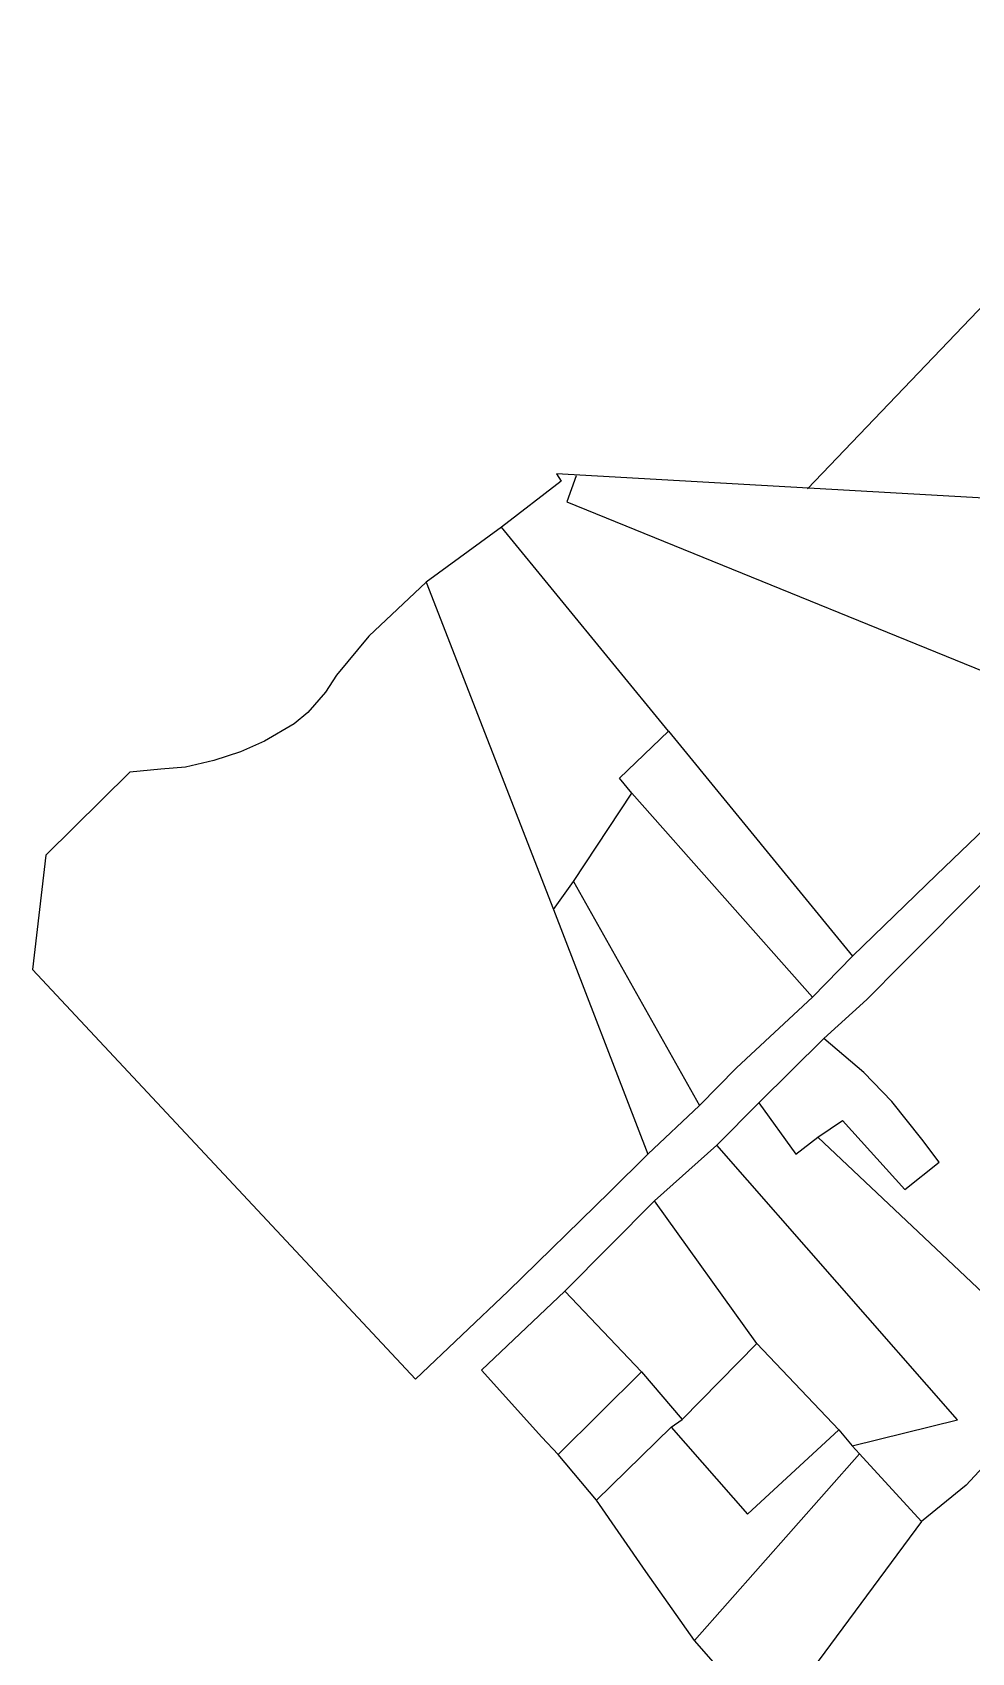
# Model space of a CAD drawing. Header units: metres. Extents: x 610261 to 617471, y 1314831 to 1317846.
# Drawn here: x 610328 to 611014, y 1315963 to 1317146 of the extents above; entities that cross this region are included whole.
import ezdxf

# ---------------------------------------------------------------- set-up
doc = ezdxf.new("R2010")
doc.units = ezdxf.units.M
doc.layers.add('2', color=1, linetype='Continuous')
doc.layers.add('3', color=7, linetype='Continuous')

msp = doc.modelspace()

# ---------------------------------------------------------------- linework, layer by layer
at = {"layer": '2', "color": 1, "linetype": 'Continuous'}
for p, q in [((610714.32883, 1316818.14767), (610670.85083, 1316784.65167)), ((611031.88683, 1316805.28967), (610711.05756, 1316823.47886)), ((610711.05756, 1316823.47886), (610714.32883, 1316818.14767)), ((610670.85083, 1316784.65167), (610615.93183, 1316744.56367)), ((610792.89383, 1316635.55367), (610670.85083, 1316784.65167)), ((610615.93183, 1316744.56367), (610708.91683, 1316505.52367)), ((610792.89383, 1316635.55367), (610927.11583, 1316471.44267)), ((610723.41983, 1316525.83967), (610765.91583, 1316590.34467)), ((610897.86883, 1316441.48767), (610765.91583, 1316590.34467)), ((610708.91683, 1316505.52367), (610723.41983, 1316525.83967)), ((610723.41983, 1316525.83967), (610815.46983, 1316362.29167)), ((610963.18483, 1316465.55067), (611024.47783, 1316526.98167)), ((610708.91683, 1316505.52367), (610777.57783, 1316326.75567)), ((610897.86883, 1316441.48767), (610927.11583, 1316471.44267)), ((610937.49783, 1316439.65767), (610963.18483, 1316465.55067)), ((610842.42883, 1316389.70767), (610897.86883, 1316441.48767)), ((610906.22083, 1316411.23067), (610937.49783, 1316439.65767)), ((610858.66183, 1316364.26967), (610906.22083, 1316411.23067)), ((610815.46983, 1316362.29167), (610842.42883, 1316389.70767)), ((610777.57783, 1316326.75567), (610815.46983, 1316362.29167)), ((610828.14183, 1316333.29967), (610858.66183, 1316364.26967)), ((610858.66183, 1316364.26967), (610885.80683, 1316326.87167)), ((610901.82583, 1316339.30567), (610919.87483, 1316351.48367)), ((610919.87483, 1316351.48367), (610965.29783, 1316301.09967)), ((610782.62283, 1316292.68967), (610828.14183, 1316333.29967)), ((611003.73583, 1316132.78967), (610828.14183, 1316333.29967)), ((610885.80683, 1316326.87167), (610901.82583, 1316339.30567)), ((610901.82583, 1316339.30567), (611086.84683, 1316164.45467)), ((610965.29783, 1316301.09967), (610990.46983, 1316320.89267)), ((610717.00583, 1316226.68767), (610782.62283, 1316292.68967)), ((610857.20583, 1316188.63967), (610782.62283, 1316292.68967)), ((610656.22483, 1316169.06967), (610717.00583, 1316226.68767)), ((610717.00583, 1316226.68767), (610773.08983, 1316167.90367)), ((610802.77783, 1316133.04567), (610857.20583, 1316188.63967)), ((610857.20583, 1316188.63967), (610917.09483, 1316125.52867)), ((610700.37883, 1316120.21267), (610656.22483, 1316169.06967)), ((610712.30683, 1316107.48867), (610773.08983, 1316167.90367)), ((610773.08983, 1316167.90367), (610802.77783, 1316133.04567)), ((610794.64283, 1316127.46367), (610802.77783, 1316133.04567)), ((610926.99083, 1316113.82467), (611003.73583, 1316132.78967)), ((610712.30683, 1316107.48867), (610700.37883, 1316120.21267)), ((610740.21783, 1316074.15667), (610794.64283, 1316127.46367)), ((610794.64283, 1316127.46367), (610850.46783, 1316063.84967)), ((610850.46783, 1316063.84967), (610917.09483, 1316125.52867)), ((610917.09483, 1316125.52867), (610926.99083, 1316113.82467)), ((610740.21783, 1316074.15667), (610712.30683, 1316107.48867)), ((610811.75383, 1315971.63467), (610932.31983, 1316107.97167)), ((610926.99083, 1316113.82467), (610932.31983, 1316107.97167)), ((610932.31983, 1316107.97167), (610977.48983, 1316058.60467)), ((610776.23883, 1316022.00567), (610740.21783, 1316074.15667)), ((610811.75383, 1315971.63467), (610776.23883, 1316022.00567))]:
    msp.add_line(p, q, dxfattribs=at)
for points in [[(610615.93183, 1316744.56367), (610573.97083, 1316704.96667), (610550.31283, 1316676.52967), (610542.42383, 1316664.08467), (610529.45183, 1316649.35967), (610519.53483, 1316640.98467), (610497.67183, 1316628.30367), (610480.13383, 1316620.44667), (610460.81883, 1316614.11667), (610439.98083, 1316609.31367), (610422.19483, 1316607.81167), (610399.32783, 1316605.80667)], [(610927.11583, 1316471.44267), (610988.40583, 1316530.83967), (611041.55783, 1316581.60667), (611091.65783, 1316629.32767), (611106.66283, 1316643.79667)], [(610765.91583, 1316590.34467), (610757.03483, 1316601.28567), (610792.89383, 1316635.55367)], [(610399.32783, 1316605.80667), (610338.03683, 1316545.13767), (610328.29483, 1316461.52867), (610607.94783, 1316162.52167)], [(610990.46983, 1316320.89267), (610977.78483, 1316337.68467), (610955.96483, 1316365.16267), (610935.40883, 1316386.53967), (610906.22083, 1316411.23067)], [(610607.94783, 1316162.52167), (610675.59383, 1316226.74067), (610749.85583, 1316299.33967), (610777.57783, 1316326.75567)], [(611086.84683, 1316164.45467), (611055.30983, 1316132.46967), (611019.44783, 1316095.15267), (611010.03683, 1316084.99767), (610977.48983, 1316058.60467)], [(610977.48983, 1316058.60467), (610866.81683, 1315908.78467), (610811.75383, 1315971.63467)]]:
    msp.add_lwpolyline(points, dxfattribs=at)
at = {"layer": '3', "color": 30, "linetype": 'Continuous'}
msp.add_lwpolyline([(611213.03283, 1317145.86167), (610894.32983, 1316812.69967), (610894.32983, 1316812.69967)], dxfattribs=at)
at = {"layer": '3', "color": 1, "linetype": 'Continuous'}
msp.add_lwpolyline([(610725.33583, 1316822.13667), (610718.45683, 1316803.08267), (611101.40983, 1316647.29867)], dxfattribs=at)

doc.saveas('drawing.dxf')
